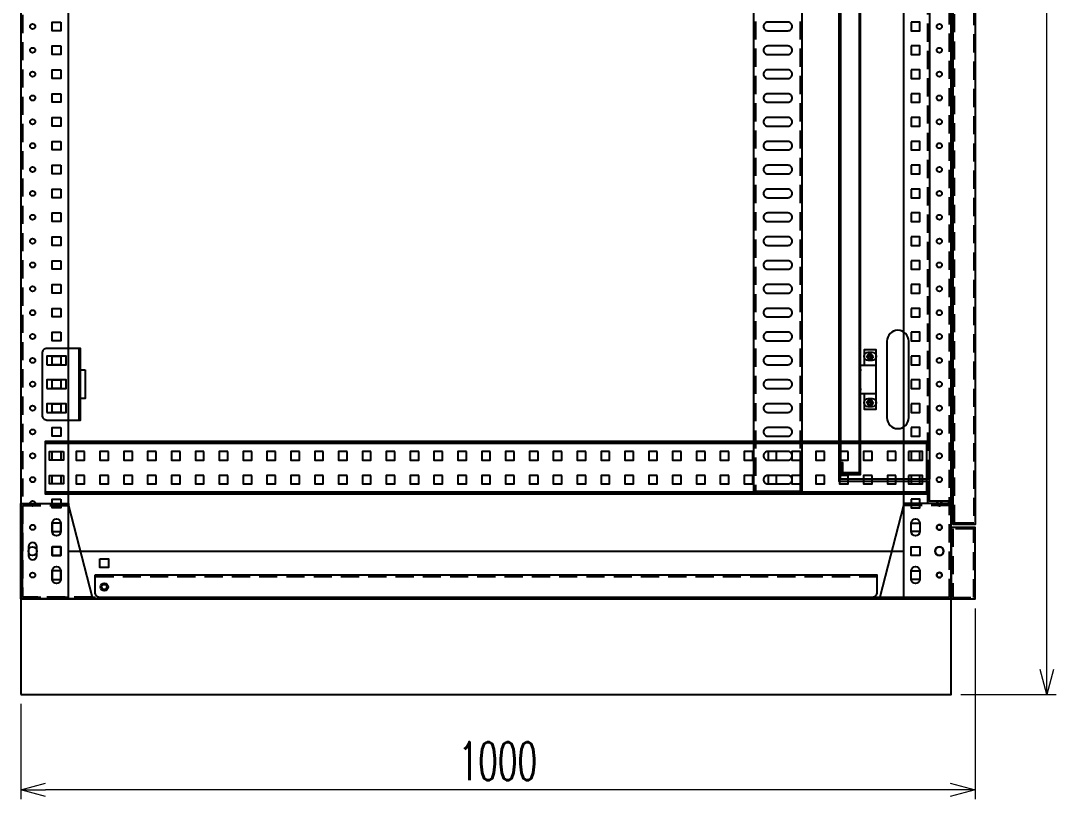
# Model space of a CAD drawing. Header units: millimetres. Extents: x 173893 to 258446, y -176540 to -123824.
# Drawn here: x 204661 to 205746, y -141376 to -140560 of the extents above; entities that cross this region are included whole.
import ezdxf

# ---------------------------------------------------------------- set-up
doc = ezdxf.new("R2010")
doc.units = ezdxf.units.MM
doc.header["$LTSCALE"] = 3
doc.linetypes.add('ACAD_ISO04W100', pattern=[30, 24, -3, 0, -3])
doc.linetypes.add('HIDDEN', pattern=[9.525, 6.35, -3.175])
doc.layers.add('@.DM. KÍCH THƯỚC', color=8, linetype='Continuous', transparency=0.2)
for name, color, linetype in [('@.DM. NÉT CHÍNH', 7, 'Continuous'), ('@.DM. NÉT ĐỤC', 2, 'Continuous'), ('@.VISIBLE', 7, 'Continuous'), ('centerline', 6, 'ACAD_ISO04W100'), ('equipments', 2, 'Continuous')]:
    doc.layers.add(name, color=color, linetype=linetype)
doc.styles.add('Ann_w01', font='romans.shx', dxfattribs={"width": 0.6, "bigfont": 'chineset.shx'})
doc.dimstyles.new('Dim 01_SC20', dxfattribs={"dimscale": 20, "dimtxt": 2, "dimasz": 1.3, "dimexe": 0.5, "dimexo": 0.5, "dimgap": 0.5, "dimtad": 1, "dimdec": 1, "dimzin": 12, "dimdsep": 46, "dimtxsty": 'Ann_w01', "dimblk": 'OPEN30', "dimcen": 1.5, "dimclrd": 6, "dimclre": 6, "dimclrt": 3, "dimadec": 1, "dimazin": 3, "dimtm": 1e-09, "dimtfac": 1, "dimtdec": 1, "dimtix": 1, "dimtmove": 0, "dimatfit": 3, "dimldrblk": 'OPEN30', "dimfxl": 1, "dimtolj": 1, "dimlwd": 0, "dimlwe": 0, "dimarcsym": 0})

# ---------------------------------------------------------------- blocks, each defined once
blk = doc.blocks.new('_Open30')
at = {"color": 0, "linetype": 'ByBlock', "lineweight": -2}
for p, q in [((-1, 0.268), (0, 0)), ((0, 0), (-1, -0.268)), ((0, 0), (-1, 0))]:
    blk.add_line(p, q, dxfattribs=at)
blk = doc.blocks.new('*D618')
at = {"layer": '@.DM. KÍCH THƯỚC', "color": 6, "lineweight": 0, "transparency": 16777216}
for p, q in [((205645.8, -139066.4), (205745.8, -139066.4)), ((205735.8, -141240.4), (205735.8, -139092.4)), ((205645.8, -141266.4), (205745.8, -141266.4))]:
    blk.add_line(p, q, dxfattribs=at)
at = {"layer": 'Defpoints', "color": 0, "transparency": 16777216}
for p in [(205635.8, -139066.4), (205735.8, -139066.4), (205635.8, -141266.4)]:
    blk.add_point(p, dxfattribs=at)
at = {"layer": '@.DM. KÍCH THƯỚC', "color": 6, "lineweight": 0, "transparency": 16777216, "xscale": 26, "yscale": 26, "zscale": 26}
for p, rotation in [((205735.8, -139066.4), 90), ((205735.8, -141266.4), 270)]:
    blk.add_blockref('_Open30', p, dxfattribs=dict(at, rotation=rotation))
at = {"layer": '@.DM. KÍCH THƯỚC', "color": 3, "transparency": 16777216, "insert": (205705.8, -140166.4), "char_height": 40, "attachment_point": 5, "rotation": 90, "style": 'Ann_w01'}
blk.add_mtext('\\A1;2200', dxfattribs=at)
blk = doc.blocks.new('*D619')
at = {"layer": '@.DM. KÍCH THƯỚC', "color": 6, "lineweight": 0, "transparency": 16777216}
for p, q in [((205660.8, -141176.4), (205660.8, -141376.4)), ((204660.8, -141276.4), (204660.8, -141376.4)), ((205634.8, -141366.4), (204686.8, -141366.4))]:
    blk.add_line(p, q, dxfattribs=at)
at = {"layer": 'Defpoints', "color": 0, "transparency": 16777216}
for p in [(205660.8, -141166.4), (204660.8, -141266.4), (204660.8, -141366.4)]:
    blk.add_point(p, dxfattribs=at)
at = {"layer": '@.DM. KÍCH THƯỚC', "color": 6, "lineweight": 0, "transparency": 16777216, "xscale": 26, "yscale": 26, "zscale": 26, "rotation": 180}
blk.add_blockref('_Open30', (204660.8, -141366.4), dxfattribs=at)
at = {"layer": '@.DM. KÍCH THƯỚC', "color": 6, "lineweight": 0, "transparency": 16777216, "xscale": 26, "yscale": 26, "zscale": 26}
blk.add_blockref('_Open30', (205660.8, -141366.4), dxfattribs=at)
at = {"layer": '@.DM. KÍCH THƯỚC', "color": 3, "transparency": 16777216, "insert": (205160.8, -141336.4), "char_height": 40, "attachment_point": 5, "style": 'Ann_w01'}
blk.add_mtext('\\A1;1000', dxfattribs=at)
blk = doc.blocks.new('A$C95002fa8')
at = {"layer": '@.DM. NÉT CHÍNH'}
blk.add_lwpolyline([(0, 100), (75, 100), (75, 0), (25, 0), (25, 2), (0, 98)], close=True, dxfattribs=at)
at = {"layer": '@.DM. NÉT CHÍNH', "linetype": 'HIDDEN'}
blk.add_lwpolyline([(0, 98), (73, 98), (73, 2), (25, 2)], dxfattribs=at)
at = {"layer": '@.DM. NÉT ĐỤC'}
for points in [[(42, 70.5), (42, 79.5), (33, 79.5), (33, 70.5)], [(42, 45.5), (42, 54.5), (33, 54.5), (33, 45.5)], [(42, 20.5), (42, 29.5), (33, 29.5), (33, 20.5)]]:
    blk.add_lwpolyline(points, close=True, dxfattribs=at)
for centre, radius in [((62.5, 75), 2.7), ((62.5, 50), 4.5), ((62.5, 25), 2.7)]:
    blk.add_circle(centre, radius, dxfattribs=at)
blk = doc.blocks.new('HL012 D')
at = {"color": 6, "linetype": 'Continuous'}
for p, q in [((13.5, 24.3), (6.5, 24.3)), ((10, 20.8), (10, 27.8)), ((10, -27.7), (10, -20.7)), ((13.5, -24.2), (6.5, -24.2))]:
    blk.add_line(p, q, dxfattribs=at)
at = {"layer": 'centerline'}
for p, q in [((-1, 10), (1, 10)), ((-1, -10), (1, -10))]:
    blk.add_line(p, q, dxfattribs=at)
at = {"layer": 'equipments'}
for points in [[(4, -15), (4, -31.5), (16, -31.5), (16, 31.5), (4, 31.5), (4, 15)], [(16, 15), (0, 15), (0, -15), (16, -15)]]:
    blk.add_lwpolyline(points, dxfattribs=at)
for centre in [(10, 24.3), (10, -24.2)]:
    blk.add_circle(centre, 2.5, dxfattribs=at)
at = {"layer": 'equipments', "color": 8}
for centre in [(10, 24.3), (10, -24.2)]:
    blk.add_arc(centre, 3, 0, 270, dxfattribs=at)

msp = doc.modelspace()

# ---------------------------------------------------------------- linework, layer by layer
at = {"color": 2}
msp.add_lwpolyline([(204743.83, -141124.4), (204752.83, -141124.4), (204752.83, -141133.4), (204743.83, -141133.4)], close=True, dxfattribs=at)
at = {"layer": '@.DM. NÉT CHÍNH', "color": 6, "linetype": 'HIDDEN'}
msp.add_line((205610.83, -139191.9), (205610.83, -141040.9), dxfattribs=at)
at = {"layer": '@.DM. NÉT CHÍNH', "color": 6}
for p, q in [((205612.83, -139191.9), (205612.83, -141040.9)), ((205517.83, -139211.9), (205517.83, -141020.9)), ((205519.83, -139211.9), (205519.83, -141020.9))]:
    msp.add_line(p, q, dxfattribs=at)
at = {"layer": '@.DM. NÉT CHÍNH', "color": 151, "linetype": 'HIDDEN'}
for p, q in [((205430.57, -140103.9), (205430.57, -141053.9)), ((205477.57, -140103.9), (205477.57, -141053.9))]:
    msp.add_line(p, q, dxfattribs=at)
at = {"layer": '@.DM. NÉT CHÍNH', "color": 1}
for p, q in [((205610.33, -141003.4), (204686.33, -141003.4)), ((205610.33, -141054.4), (204686.33, -141054.4))]:
    msp.add_line(p, q, dxfattribs=at)
at = {"layer": '@.DM. NÉT CHÍNH', "color": 3, "linetype": 'HIDDEN'}
msp.add_line((205558.33, -141143.4), (204738.33, -141143.4), dxfattribs=at)
at = {"layer": '@.DM. NÉT CHÍNH'}
for points in [[(205635.83, -139066.4), (204660.83, -139066.4), (204660.83, -141166.4), (205635.83, -141166.4)], [(204660.83, -141266.4), (205635.83, -141266.4), (205635.83, -141166.4), (204660.83, -141166.4)]]:
    msp.add_lwpolyline(points, close=True, dxfattribs=at)
at = {"layer": '@.DM. NÉT CHÍNH', "linetype": 'HIDDEN'}
msp.add_lwpolyline([(205633.83, -139068.4), (204662.83, -139068.4), (204662.83, -141164.4), (205633.83, -141164.4)], close=True, dxfattribs=at)
at = {"layer": '@.DM. NÉT CHÍNH'}
for points in [[(204710.83, -141166.4), (204710.83, -139066.4)], [(205585.83, -139066.4), (205585.83, -141166.4)], [(204710.83, -141116.4), (205585.83, -141116.4)]]:
    msp.add_lwpolyline(points, dxfattribs=at)
at = {"layer": '@.DM. NÉT CHÍNH', "color": 4}
for points in [[(205637.83, -139144.4), (205660.83, -139144.4), (205660.83, -141088.4), (205637.83, -141088.4)], [(205520.83, -141023.9), (205520.83, -141035.9), (205540.83, -141035.9), (205540.83, -139196.9), (205520.83, -139196.9), (205520.83, -139208.9), (205522.33, -139208.9), (205522.33, -139198.4), (205539.33, -139198.4), (205539.33, -141034.4), (205522.33, -141034.4), (205522.33, -141023.9)]]:
    msp.add_lwpolyline(points, close=True, dxfattribs=at)
at = {"layer": '@.DM. NÉT CHÍNH', "color": 4, "linetype": 'HIDDEN'}
msp.add_lwpolyline([(205639.33, -139145.9), (205659.33, -139145.9), (205659.33, -141086.9), (205639.33, -141086.9)], close=True, dxfattribs=at)
at = {"layer": '@.DM. NÉT CHÍNH', "color": 151}
msp.add_lwpolyline([(205479.07, -141053.9), (205429.07, -141053.9), (205429.07, -140103.9), (205479.07, -140103.9)], close=True, dxfattribs=at)
at = {"layer": '@.DM. NÉT CHÍNH', "color": 2}
for points in [[(204702.83, -140561.9), (204702.83, -140570.9), (204693.83, -140570.9), (204693.83, -140561.9)], [(205593.83, -140561.9), (205593.83, -140570.9), (205602.83, -140570.9), (205602.83, -140561.9)], [(204702.83, -140586.9), (204702.83, -140595.9), (204693.83, -140595.9), (204693.83, -140586.9)], [(205593.83, -140586.9), (205593.83, -140595.9), (205602.83, -140595.9), (205602.83, -140586.9)], [(204702.83, -140611.9), (204702.83, -140620.9), (204693.83, -140620.9), (204693.83, -140611.9)], [(205593.83, -140611.9), (205593.83, -140620.9), (205602.83, -140620.9), (205602.83, -140611.9)], [(204702.83, -140636.9), (204702.83, -140645.9), (204693.83, -140645.9), (204693.83, -140636.9)], [(205593.83, -140636.9), (205593.83, -140645.9), (205602.83, -140645.9), (205602.83, -140636.9)], [(204702.83, -140661.9), (204702.83, -140670.9), (204693.83, -140670.9), (204693.83, -140661.9)], [(205593.83, -140661.9), (205593.83, -140670.9), (205602.83, -140670.9), (205602.83, -140661.9)], [(204702.83, -140686.9), (204702.83, -140695.9), (204693.83, -140695.9), (204693.83, -140686.9)], [(205593.83, -140686.9), (205593.83, -140695.9), (205602.83, -140695.9), (205602.83, -140686.9)], [(204702.83, -140711.9), (204702.83, -140720.9), (204693.83, -140720.9), (204693.83, -140711.9)], [(205593.83, -140711.9), (205593.83, -140720.9), (205602.83, -140720.9), (205602.83, -140711.9)], [(204702.83, -140736.9), (204702.83, -140745.9), (204693.83, -140745.9), (204693.83, -140736.9)], [(205593.83, -140736.9), (205593.83, -140745.9), (205602.83, -140745.9), (205602.83, -140736.9)], [(204702.83, -140761.9), (204702.83, -140770.9), (204693.83, -140770.9), (204693.83, -140761.9)], [(205593.83, -140761.9), (205593.83, -140770.9), (205602.83, -140770.9), (205602.83, -140761.9)], [(204702.83, -140786.9), (204702.83, -140795.9), (204693.83, -140795.9), (204693.83, -140786.9)], [(205593.83, -140786.9), (205593.83, -140795.9), (205602.83, -140795.9), (205602.83, -140786.9)], [(204702.83, -140811.9), (204702.83, -140820.9), (204693.83, -140820.9), (204693.83, -140811.9)], [(205593.83, -140811.9), (205593.83, -140820.9), (205602.83, -140820.9), (205602.83, -140811.9)], [(204702.83, -140836.9), (204702.83, -140845.9), (204693.83, -140845.9), (204693.83, -140836.9)], [(205593.83, -140836.9), (205593.83, -140845.9), (205602.83, -140845.9), (205602.83, -140836.9)], [(204702.83, -140861.9), (204702.83, -140870.9), (204693.83, -140870.9), (204693.83, -140861.9)], [(205593.83, -140861.9), (205593.83, -140870.9), (205602.83, -140870.9), (205602.83, -140861.9)], [(204702.83, -140886.9), (204702.83, -140895.9), (204693.83, -140895.9), (204693.83, -140886.9)], [(205593.83, -140886.9), (205593.83, -140895.9), (205602.83, -140895.9), (205602.83, -140886.9)], [(204702.83, -140911.9), (204702.83, -140920.9), (204693.83, -140920.9), (204693.83, -140911.9)], [(205593.83, -140911.9), (205593.83, -140920.9), (205602.83, -140920.9), (205602.83, -140911.9)], [(204702.83, -140936.9), (204702.83, -140945.9), (204693.83, -140945.9), (204693.83, -140936.9)], [(205593.83, -140936.9), (205593.83, -140945.9), (205602.83, -140945.9), (205602.83, -140936.9)], [(204702.83, -140961.9), (204702.83, -140970.9), (204693.83, -140970.9), (204693.83, -140961.9)], [(205593.83, -140961.9), (205593.83, -140970.9), (205602.83, -140970.9), (205602.83, -140961.9)], [(204702.83, -140986.9), (204702.83, -140995.9), (204693.83, -140995.9), (204693.83, -140986.9)], [(205593.83, -140986.9), (205593.83, -140995.9), (205602.83, -140995.9), (205602.83, -140986.9)], [(204702.83, -141011.9), (204702.83, -141020.9), (204693.83, -141020.9), (204693.83, -141011.9)], [(205593.83, -141011.9), (205593.83, -141020.9), (205602.83, -141020.9), (205602.83, -141011.9)], [(204702.83, -141036.9), (204702.83, -141045.9), (204693.83, -141045.9), (204693.83, -141036.9)], [(205593.83, -141036.9), (205593.83, -141045.9), (205602.83, -141045.9), (205602.83, -141036.9)], [(204702.83, -141061.9), (204702.83, -141070.9), (204693.83, -141070.9), (204693.83, -141061.9)], [(205593.83, -141061.9), (205593.83, -141070.9), (205602.83, -141070.9), (205602.83, -141061.9)], [(204702.83, -141120.9), (204693.83, -141120.9), (204693.83, -141111.9), (204702.83, -141111.9)], [(205593.83, -141120.9), (205593.83, -141111.9), (205602.83, -141111.9), (205602.83, -141120.9)]]:
    msp.add_lwpolyline(points, close=True, dxfattribs=at)
at = {"layer": '@.DM. NÉT CHÍNH', "color": 151}
for points in [[(205443.57, -140570.9), (205464.57, -140570.9, 0.4142136), (205469.07, -140566.4), (205469.07, -140566.4, 0.4142136), (205464.57, -140561.9), (205443.57, -140561.9, 0.4142136), (205439.07, -140566.4), (205439.07, -140566.4, 0.4142136)], [(205443.57, -140595.9), (205464.57, -140595.9, 0.4142136), (205469.07, -140591.4), (205469.07, -140591.4, 0.4142136), (205464.57, -140586.9), (205443.57, -140586.9, 0.4142136), (205439.07, -140591.4), (205439.07, -140591.4, 0.4142136)], [(205443.57, -140620.9), (205464.57, -140620.9, 0.4142136), (205469.07, -140616.4), (205469.07, -140616.4, 0.4142136), (205464.57, -140611.9), (205443.57, -140611.9, 0.4142136), (205439.07, -140616.4), (205439.07, -140616.4, 0.4142136)], [(205443.57, -140645.9), (205464.57, -140645.9, 0.4142136), (205469.07, -140641.4), (205469.07, -140641.4, 0.4142136), (205464.57, -140636.9), (205443.57, -140636.9, 0.4142136), (205439.07, -140641.4), (205439.07, -140641.4, 0.4142136)], [(205443.57, -140670.9), (205464.57, -140670.9, 0.4142136), (205469.07, -140666.4), (205469.07, -140666.4, 0.4142136), (205464.57, -140661.9), (205443.57, -140661.9, 0.4142136), (205439.07, -140666.4), (205439.07, -140666.4, 0.4142136)], [(205443.57, -140695.9), (205464.57, -140695.9, 0.4142136), (205469.07, -140691.4), (205469.07, -140691.4, 0.4142136), (205464.57, -140686.9), (205443.57, -140686.9, 0.4142136), (205439.07, -140691.4), (205439.07, -140691.4, 0.4142136)], [(205443.57, -140720.9), (205464.57, -140720.9, 0.4142136), (205469.07, -140716.4), (205469.07, -140716.4, 0.4142136), (205464.57, -140711.9), (205443.57, -140711.9, 0.4142136), (205439.07, -140716.4), (205439.07, -140716.4, 0.4142136)], [(205443.57, -140745.9), (205464.57, -140745.9, 0.4142136), (205469.07, -140741.4), (205469.07, -140741.4, 0.4142136), (205464.57, -140736.9), (205443.57, -140736.9, 0.4142136), (205439.07, -140741.4), (205439.07, -140741.4, 0.4142136)], [(205443.57, -140770.9), (205464.57, -140770.9, 0.4142136), (205469.07, -140766.4), (205469.07, -140766.4, 0.4142136), (205464.57, -140761.9), (205443.57, -140761.9, 0.4142136), (205439.07, -140766.4), (205439.07, -140766.4, 0.4142136)], [(205443.57, -140795.9), (205464.57, -140795.9, 0.4142136), (205469.07, -140791.4), (205469.07, -140791.4, 0.4142136), (205464.57, -140786.9), (205443.57, -140786.9, 0.4142136), (205439.07, -140791.4), (205439.07, -140791.4, 0.4142136)], [(205443.57, -140820.9), (205464.57, -140820.9, 0.4142136), (205469.07, -140816.4), (205469.07, -140816.4, 0.4142136), (205464.57, -140811.9), (205443.57, -140811.9, 0.4142136), (205439.07, -140816.4), (205439.07, -140816.4, 0.4142136)], [(205443.57, -140845.9), (205464.57, -140845.9, 0.4142136), (205469.07, -140841.4), (205469.07, -140841.4, 0.4142136), (205464.57, -140836.9), (205443.57, -140836.9, 0.4142136), (205439.07, -140841.4), (205439.07, -140841.4, 0.4142136)], [(205443.57, -140870.9), (205464.57, -140870.9, 0.4142136), (205469.07, -140866.4), (205469.07, -140866.4, 0.4142136), (205464.57, -140861.9), (205443.57, -140861.9, 0.4142136), (205439.07, -140866.4), (205439.07, -140866.4, 0.4142136)], [(205443.57, -140895.9), (205464.57, -140895.9, 0.4142136), (205469.07, -140891.4), (205469.07, -140891.4, 0.4142136), (205464.57, -140886.9), (205443.57, -140886.9, 0.4142136), (205439.07, -140891.4), (205439.07, -140891.4, 0.4142136)], [(205443.57, -140920.9), (205464.57, -140920.9, 0.4142136), (205469.07, -140916.4), (205469.07, -140916.4, 0.4142136), (205464.57, -140911.9), (205443.57, -140911.9, 0.4142136), (205439.07, -140916.4), (205439.07, -140916.4, 0.4142136)], [(205443.57, -140945.9), (205464.57, -140945.9, 0.4142136), (205469.07, -140941.4), (205469.07, -140941.4, 0.4142136), (205464.57, -140936.9), (205443.57, -140936.9, 0.4142136), (205439.07, -140941.4), (205439.07, -140941.4, 0.4142136)], [(205443.57, -140970.9), (205464.57, -140970.9, 0.4142136), (205469.07, -140966.4), (205469.07, -140966.4, 0.4142136), (205464.57, -140961.9), (205443.57, -140961.9, 0.4142136), (205439.07, -140966.4), (205439.07, -140966.4, 0.4142136)], [(205443.57, -140995.9), (205464.57, -140995.9, 0.4142136), (205469.07, -140991.4), (205469.07, -140991.4, 0.4142136), (205464.57, -140986.9), (205443.57, -140986.9, 0.4142136), (205439.07, -140991.4), (205439.07, -140991.4, 0.4142136)], [(205443.57, -141020.9), (205464.57, -141020.9, 0.4142136), (205469.07, -141016.4), (205469.07, -141016.4, 0.4142136), (205464.57, -141011.9), (205443.57, -141011.9, 0.4142136), (205439.07, -141016.4), (205439.07, -141016.4, 0.4142136)], [(205443.57, -141045.9), (205464.57, -141045.9, 0.4142136), (205469.07, -141041.4), (205469.07, -141041.4, 0.4142136), (205464.57, -141036.9), (205443.57, -141036.9, 0.4142136), (205439.07, -141041.4), (205439.07, -141041.4, 0.4142136)]]:
    msp.add_lwpolyline(points, format="xyb", close=True, dxfattribs=at)
at = {"layer": '@.DM. NÉT CHÍNH', "color": 6}
for points in [[(205591.33, -140976.4), (205591.33, -140896.4, 1), (205568.33, -140896.4), (205568.33, -140976.4, 1)], [(205553.33, -140908.15), (205548.33, -140908.15, 1), (205548.33, -140916.15), (205553.33, -140916.15, 1)], [(205548.33, -140964.65), (205553.33, -140964.65, 1), (205553.33, -140956.65), (205548.33, -140956.65, 1)]]:
    msp.add_lwpolyline(points, format="xyb", close=True, dxfattribs=at)
at = {"layer": '@.DM. NÉT CHÍNH', "color": 1}
for points in [[(205610.33, -141001.4), (204686.33, -141001.4), (204686.33, -141056.4), (205610.33, -141056.4)], [(204705.83, -141011.9), (204705.83, -141020.9), (204690.83, -141020.9), (204690.83, -141011.9)], [(204727.83, -141011.9), (204718.83, -141011.9), (204718.83, -141020.9), (204727.83, -141020.9)], [(204752.83, -141011.9), (204743.83, -141011.9), (204743.83, -141020.9), (204752.83, -141020.9)], [(204777.83, -141011.9), (204768.83, -141011.9), (204768.83, -141020.9), (204777.83, -141020.9)], [(204802.83, -141011.9), (204793.83, -141011.9), (204793.83, -141020.9), (204802.83, -141020.9)], [(204827.83, -141011.9), (204818.83, -141011.9), (204818.83, -141020.9), (204827.83, -141020.9)], [(204852.83, -141011.9), (204843.83, -141011.9), (204843.83, -141020.9), (204852.83, -141020.9)], [(204877.83, -141011.9), (204868.83, -141011.9), (204868.83, -141020.9), (204877.83, -141020.9)], [(204902.83, -141011.9), (204893.83, -141011.9), (204893.83, -141020.9), (204902.83, -141020.9)], [(204927.83, -141011.9), (204918.83, -141011.9), (204918.83, -141020.9), (204927.83, -141020.9)], [(204952.83, -141011.9), (204943.83, -141011.9), (204943.83, -141020.9), (204952.83, -141020.9)], [(204977.83, -141011.9), (204968.83, -141011.9), (204968.83, -141020.9), (204977.83, -141020.9)], [(205002.83, -141011.9), (204993.83, -141011.9), (204993.83, -141020.9), (205002.83, -141020.9)], [(205027.83, -141011.9), (205018.83, -141011.9), (205018.83, -141020.9), (205027.83, -141020.9)], [(205052.83, -141011.9), (205043.83, -141011.9), (205043.83, -141020.9), (205052.83, -141020.9)], [(205077.83, -141011.9), (205068.83, -141011.9), (205068.83, -141020.9), (205077.83, -141020.9)], [(205102.83, -141011.9), (205093.83, -141011.9), (205093.83, -141020.9), (205102.83, -141020.9)], [(205127.83, -141011.9), (205118.83, -141011.9), (205118.83, -141020.9), (205127.83, -141020.9)], [(205152.83, -141011.9), (205143.83, -141011.9), (205143.83, -141020.9), (205152.83, -141020.9)], [(205177.83, -141011.9), (205168.83, -141011.9), (205168.83, -141020.9), (205177.83, -141020.9)], [(205202.83, -141011.9), (205193.83, -141011.9), (205193.83, -141020.9), (205202.83, -141020.9)], [(205227.83, -141011.9), (205218.83, -141011.9), (205218.83, -141020.9), (205227.83, -141020.9)], [(205252.83, -141011.9), (205243.83, -141011.9), (205243.83, -141020.9), (205252.83, -141020.9)], [(205277.83, -141011.9), (205268.83, -141011.9), (205268.83, -141020.9), (205277.83, -141020.9)], [(205302.83, -141011.9), (205293.83, -141011.9), (205293.83, -141020.9), (205302.83, -141020.9)], [(205327.83, -141011.9), (205318.83, -141011.9), (205318.83, -141020.9), (205327.83, -141020.9)], [(205352.83, -141011.9), (205343.83, -141011.9), (205343.83, -141020.9), (205352.83, -141020.9)], [(205377.83, -141011.9), (205368.83, -141011.9), (205368.83, -141020.9), (205377.83, -141020.9)], [(205402.83, -141011.9), (205393.83, -141011.9), (205393.83, -141020.9), (205402.83, -141020.9)], [(205427.83, -141011.9), (205418.83, -141011.9), (205418.83, -141020.9), (205427.83, -141020.9)], [(205452.83, -141011.9), (205443.83, -141011.9), (205443.83, -141020.9), (205452.83, -141020.9)], [(205477.83, -141011.9), (205468.83, -141011.9), (205468.83, -141020.9), (205477.83, -141020.9)], [(205502.83, -141011.9), (205493.83, -141011.9), (205493.83, -141020.9), (205502.83, -141020.9)], [(205527.83, -141011.9), (205518.83, -141011.9), (205518.83, -141020.9), (205527.83, -141020.9)], [(205552.83, -141011.9), (205543.83, -141011.9), (205543.83, -141020.9), (205552.83, -141020.9)], [(205577.83, -141011.9), (205568.83, -141011.9), (205568.83, -141020.9), (205577.83, -141020.9)], [(205590.83, -141011.9), (205590.83, -141020.9), (205605.83, -141020.9), (205605.83, -141011.9)], [(204705.83, -141036.9), (204705.83, -141045.9), (204690.83, -141045.9), (204690.83, -141036.9)], [(204727.83, -141036.9), (204718.83, -141036.9), (204718.83, -141045.9), (204727.83, -141045.9)], [(204752.83, -141036.9), (204743.83, -141036.9), (204743.83, -141045.9), (204752.83, -141045.9)], [(204777.83, -141036.9), (204768.83, -141036.9), (204768.83, -141045.9), (204777.83, -141045.9)], [(204802.83, -141036.9), (204793.83, -141036.9), (204793.83, -141045.9), (204802.83, -141045.9)], [(204827.83, -141036.9), (204818.83, -141036.9), (204818.83, -141045.9), (204827.83, -141045.9)], [(204852.83, -141036.9), (204843.83, -141036.9), (204843.83, -141045.9), (204852.83, -141045.9)], [(204877.83, -141036.9), (204868.83, -141036.9), (204868.83, -141045.9), (204877.83, -141045.9)], [(204902.83, -141036.9), (204893.83, -141036.9), (204893.83, -141045.9), (204902.83, -141045.9)], [(204927.83, -141036.9), (204918.83, -141036.9), (204918.83, -141045.9), (204927.83, -141045.9)], [(204952.83, -141036.9), (204943.83, -141036.9), (204943.83, -141045.9), (204952.83, -141045.9)], [(204977.83, -141036.9), (204968.83, -141036.9), (204968.83, -141045.9), (204977.83, -141045.9)], [(205002.83, -141036.9), (204993.83, -141036.9), (204993.83, -141045.9), (205002.83, -141045.9)], [(205027.83, -141036.9), (205018.83, -141036.9), (205018.83, -141045.9), (205027.83, -141045.9)], [(205052.83, -141036.9), (205043.83, -141036.9), (205043.83, -141045.9), (205052.83, -141045.9)], [(205077.83, -141036.9), (205068.83, -141036.9), (205068.83, -141045.9), (205077.83, -141045.9)], [(205102.83, -141036.9), (205093.83, -141036.9), (205093.83, -141045.9), (205102.83, -141045.9)], [(205127.83, -141036.9), (205118.83, -141036.9), (205118.83, -141045.9), (205127.83, -141045.9)], [(205152.83, -141036.9), (205143.83, -141036.9), (205143.83, -141045.9), (205152.83, -141045.9)], [(205177.83, -141036.9), (205168.83, -141036.9), (205168.83, -141045.9), (205177.83, -141045.9)], [(205202.83, -141036.9), (205193.83, -141036.9), (205193.83, -141045.9), (205202.83, -141045.9)], [(205227.83, -141036.9), (205218.83, -141036.9), (205218.83, -141045.9), (205227.83, -141045.9)], [(205252.83, -141036.9), (205243.83, -141036.9), (205243.83, -141045.9), (205252.83, -141045.9)], [(205277.83, -141036.9), (205268.83, -141036.9), (205268.83, -141045.9), (205277.83, -141045.9)], [(205302.83, -141036.9), (205293.83, -141036.9), (205293.83, -141045.9), (205302.83, -141045.9)], [(205327.83, -141036.9), (205318.83, -141036.9), (205318.83, -141045.9), (205327.83, -141045.9)], [(205352.83, -141036.9), (205343.83, -141036.9), (205343.83, -141045.9), (205352.83, -141045.9)], [(205377.83, -141036.9), (205368.83, -141036.9), (205368.83, -141045.9), (205377.83, -141045.9)], [(205402.83, -141036.9), (205393.83, -141036.9), (205393.83, -141045.9), (205402.83, -141045.9)], [(205427.83, -141036.9), (205418.83, -141036.9), (205418.83, -141045.9), (205427.83, -141045.9)], [(205452.83, -141036.9), (205443.83, -141036.9), (205443.83, -141045.9), (205452.83, -141045.9)], [(205477.83, -141036.9), (205468.83, -141036.9), (205468.83, -141045.9), (205477.83, -141045.9)], [(205502.83, -141036.9), (205493.83, -141036.9), (205493.83, -141045.9), (205502.83, -141045.9)], [(205527.83, -141036.9), (205518.83, -141036.9), (205518.83, -141045.9), (205527.83, -141045.9)], [(205552.83, -141036.9), (205543.83, -141036.9), (205543.83, -141045.9), (205552.83, -141045.9)], [(205577.83, -141036.9), (205568.83, -141036.9), (205568.83, -141045.9), (205577.83, -141045.9)], [(205590.83, -141036.9), (205590.83, -141045.9), (205605.83, -141045.9), (205605.83, -141036.9)], [(205635.83, -141166.4), (205660.83, -141166.4), (205660.83, -141091.4), (205635.83, -141091.4)]]:
    msp.add_lwpolyline(points, close=True, dxfattribs=at)
at = {"layer": '@.DM. NÉT CHÍNH', "color": 6}
msp.add_lwpolyline([(205517.83, -141020.9), (205517.83, -141042.9), (205610.83, -141042.9), (205610.83, -141065.9), (205633.33, -141065.9), (205633.33, -141063.9), (205612.83, -141063.9), (205612.83, -141040.9), (205519.83, -141040.9), (205519.83, -141020.9)], close=True, dxfattribs=at)
at = {"layer": '@.DM. NÉT CHÍNH', "color": 2}
for points in [[(204693.83, -141095.9), (204693.83, -141086.9, -1), (204702.83, -141086.9), (204702.83, -141095.9, -1)], [(205602.83, -141086.9), (205602.83, -141095.9, -1), (205593.83, -141095.9), (205593.83, -141086.9, -1)], [(204677.83, -141120.9), (204677.83, -141111.9, 1), (204668.83, -141111.9), (204668.83, -141120.9, 1)], [(204693.83, -141145.9), (204693.83, -141136.9, -1), (204702.83, -141136.9), (204702.83, -141145.9, -1)], [(205602.83, -141136.9), (205602.83, -141145.9, -1), (205593.83, -141145.9), (205593.83, -141136.9, -1)]]:
    msp.add_lwpolyline(points, format="xyb", close=True, dxfattribs=at)
at = {"layer": '@.DM. NÉT CHÍNH', "color": 1, "linetype": 'HIDDEN'}
msp.add_lwpolyline([(205637.33, -141164.9), (205659.33, -141164.9), (205659.33, -141092.9), (205637.33, -141092.9)], close=True, dxfattribs=at)
at = {"layer": '@.DM. NÉT CHÍNH', "color": 3}
msp.add_lwpolyline([(204738.33, -141141.4), (204738.33, -141159.4, 0.4142136), (204743.33, -141164.4), (205553.33, -141164.4, 0.4142136), (205558.33, -141159.4), (205558.33, -141141.4)], format="xyb", close=True, dxfattribs=at)
at = {"layer": '@.DM. NÉT CHÍNH', "color": 2}
for centre, radius in [((204673.33, -140566.4), 2.7), ((205623.33, -140566.4), 2.7), ((204673.33, -140591.4), 2.7), ((205623.33, -140591.4), 2.7), ((204673.33, -140616.4), 2.7), ((205623.33, -140616.4), 2.7), ((204673.33, -140641.4), 2.7), ((205623.33, -140641.4), 2.7), ((204673.33, -140666.4), 2.7), ((205623.33, -140666.4), 2.7), ((204673.33, -140691.4), 2.7), ((205623.33, -140691.4), 2.7), ((204673.33, -140716.4), 2.7), ((205623.33, -140716.4), 2.7), ((204673.33, -140741.4), 2.7), ((205623.33, -140741.4), 2.7), ((204673.33, -140766.4), 2.7), ((205623.33, -140766.4), 2.7), ((204673.33, -140791.4), 2.7), ((205623.33, -140791.4), 2.7), ((204673.33, -140816.4), 2.7), ((205623.33, -140816.4), 2.7), ((204673.33, -140841.4), 2.7), ((205623.33, -140841.4), 2.7), ((204673.33, -140866.4), 2.7), ((205623.33, -140866.4), 2.7), ((204673.33, -140891.4), 2.7), ((205623.33, -140891.4), 2.7), ((204673.33, -140916.4), 2.7), ((205623.33, -140916.4), 2.7), ((204673.33, -140941.4), 2.7), ((205623.33, -140941.4), 2.7), ((204673.33, -140966.4), 2.7), ((205623.33, -140966.4), 2.7), ((204673.33, -140991.4), 2.7), ((205623.33, -140991.4), 2.7), ((204673.33, -141016.4), 2.7), ((205623.33, -141016.4), 2.7), ((204673.33, -141041.4), 2.7), ((205623.33, -141041.4), 2.7), ((204673.33, -141066.4), 2.7), ((205623.33, -141066.4), 2.7), ((204673.33, -141091.4), 2.7), ((205623.33, -141091.4), 2.7), ((205623.33, -141116.4), 4.5), ((204673.33, -141141.4), 2.7), ((205623.33, -141141.4), 2.7), ((204748.33, -141153.9), 2.7)]:
    msp.add_circle(centre, radius, dxfattribs=at)
at = {"layer": '@.DM. NÉT CHÍNH', "color": 3}
msp.add_circle((204748.33, -141153.9), 4, dxfattribs=at)
at = {"layer": '@.VISIBLE', "color": 6}
msp.add_line((204721.83, -140903.9), (204721.83, -140978.9), dxfattribs=at)
msp.add_lwpolyline([(204688.33, -140978.9), (204723.33, -140978.9), (204723.33, -140903.9), (204688.33, -140903.9, 0.4142136), (204683.33, -140908.9), (204683.33, -140973.9, 0.4142136)], format="xyb", close=True, dxfattribs=at)
for points in [[(204688.33, -140920.9), (204708.33, -140920.9), (204708.33, -140911.9), (204688.33, -140911.9)], [(204688.33, -140945.9), (204708.33, -140945.9), (204708.33, -140936.9), (204688.33, -140936.9)], [(204688.33, -140970.9), (204708.33, -140970.9), (204708.33, -140961.9), (204688.33, -140961.9)]]:
    msp.add_lwpolyline(points, close=True, dxfattribs=at)
at = {"layer": '@.VISIBLE'}
msp.add_lwpolyline([(204728.33, -140926.4), (204728.33, -140956.4), (204723.33, -140956.4), (204723.33, -140926.4)], close=True, dxfattribs=at)

# ---------------------------------------------------------------- block references
at = {"layer": '@.DM. NÉT CHÍNH', "rotation": 180}
msp.add_blockref('A$C95002fa8', (204735.83, -141066.4), dxfattribs=at)
at = {"layer": '@.DM. NÉT CHÍNH', "xscale": -1, "rotation": 180}
msp.add_blockref('A$C95002fa8', (205560.83, -141066.4), dxfattribs=at)
at = {"layer": 'equipments', "xscale": -1, "rotation": 180}
msp.add_blockref('HL012 D', (205540.83, -140936.4), dxfattribs=at)

# ---------------------------------------------------------------- dimensions: what is measured, and where the dimension line sits
at = {"layer": '@.DM. KÍCH THƯỚC'}
dim = msp.add_linear_dim(base=(205735.83, -139066.4), p1=(205635.83, -141266.4), p2=(205635.83, -139066.4), angle=90, dimstyle='Dim 01_SC20', dxfattribs=at)
dim.commit()
dim.dimension.update_dxf_attribs({"geometry": '*D618', "text_midpoint": (205705.83, -140166.4)})
dim = msp.add_linear_dim(base=(204660.83, -141366.4), p1=(205660.83, -141166.4), p2=(204660.83, -141266.4), dimstyle='Dim 01_SC20', dxfattribs=at)
dim.commit()
dim.dimension.update_dxf_attribs({"geometry": '*D619', "text_midpoint": (205160.83, -141336.4)})

doc.saveas('drawing.dxf')
